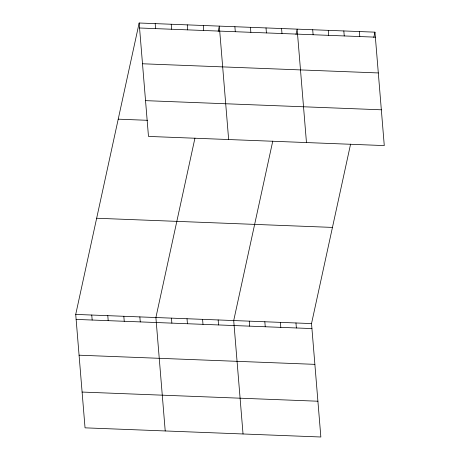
<?xml version="1.0" encoding="UTF-8"?>
<svg xmlns="http://www.w3.org/2000/svg" width="460" height="460" viewBox="0 0 460 460"><rect width="100%" height="100%" fill="white"/><g stroke="black" fill="none" stroke-linecap="round" stroke-linejoin="round"><path stroke-width="0.69" d="M350.577 144.152L311.523 323.575L320.85 437L85.042 427.84L75.722 314.416L139.15 23L374.957 32.16L384.278 145.584L148.477 136.424L139.15 23M194.948 138.109L155.894 317.532L165.22 430.957M218.161 31.458L219.322 26.116L228.649 139.535M272.763 141.128L233.709 320.557L243.035 433.975M295.975 34.483L297.137 29.135L306.464 142.56M373.79 37.501L374.957 32.16M139.558 27.997L375.366 37.157M142.502 63.773L378.31 72.939M145.532 100.642L381.34 109.802M118.22 119.169L147.499 120.307M96.652 218.247L332.459 227.412M75.722 314.416L311.523 323.575M76.13 319.412L311.938 328.572M79.074 355.195L314.876 364.354M82.104 392.058L317.906 401.218M359.392 31.556L359.8 36.553M343.827 30.952L344.241 35.943M328.267 30.348L328.676 35.34M312.702 29.739L313.11 34.736M281.577 28.531L281.986 33.528M295.964 322.972L296.372 327.968M266.012 27.928L266.426 32.924M280.399 322.368L280.807 327.365M250.447 27.324L250.861 32.321M264.833 321.764L265.248 326.761M234.887 26.72L235.296 31.711M249.274 321.16L249.682 326.151M203.291 25.49L203.699 30.486M218.143 319.953L218.558 324.944M187.255 24.869L187.663 29.865M202.584 319.343L202.992 324.34M171.218 24.248L171.632 29.239M187.019 318.74L187.433 323.736M155.187 23.621L155.595 28.618M171.459 318.136L171.867 323.133M139.857 316.911L140.271 321.902M123.826 316.284L124.234 321.281M107.789 315.663L108.198 320.66M91.753 315.042L92.167 320.034"/></g></svg>
